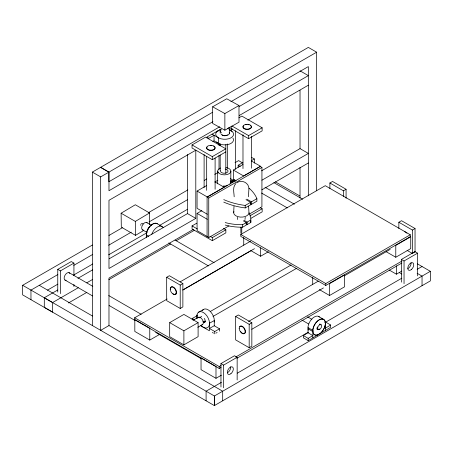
<?xml version="1.0" encoding="UTF-8"?>
<svg xmlns="http://www.w3.org/2000/svg" width="453" height="453" viewBox="0 0 453 453"><rect width="100%" height="100%" fill="white"/><g stroke="black" fill="none" stroke-linecap="round" stroke-linejoin="round"><path stroke-width="0.68" d="M146.319 237.383L146.319 234.83L148.726 236.262M249.082 214.229L261.919 206.794L261.942 167.434L260.282 166.472L207.089 197.055L207.066 236.63L208.725 237.593L228.901 225.911M208.725 237.593L208.748 198.018L207.089 197.055M319.444 317.009A8.93 5.074 -59.2 0 0 312.921 317.966A8.93 5.074 -59.2 0 0 308.04 326.596L308 332.745L303.351 335.514L303.351 337.779L308.17 340.65L330.662 327.298L330.662 325.033L325.843 322.168M308.17 340.65L308.17 338.38L312.819 335.611L308 332.745M312.819 337.876L312.876 329.478A8.93 5.074 -59.2 0 1 319.382 319.705A8.93 5.074 -59.2 0 1 325.362 322.723L325.299 324.648A8.93 5.074 -59.2 0 1 321.217 332.553L317.938 334.784A8.93 5.074 -59.2 0 1 313.142 333.017L312.859 329.467A8.93 5.074 -59.2 0 1 319.399 319.71A8.93 5.074 -59.2 0 1 325.379 322.729M325.345 330.464L325.362 323.102M212.853 141.54L214.026 140.877L214.093 135.271L208.805 138.273L206.8 137.129L221.126 129.031M217.57 183.833L217.723 171.081M218.244 130.662L216.568 131.965A8.93 5.085 0.7 0 0 217.344 137.038L218.918 138.046A8.93 5.085 0.7 0 0 230.69 137.978A8.93 5.085 0.7 0 0 231.97 131.325M218.612 137.837L218.544 143.459L214.026 140.877M231.155 131.206L231.211 126.302M229.881 184.224A6.58 3.743 0.7 0 0 230.747 182.355L230.877 171.149M192.219 319.642L192.236 318.482L197.055 315.786M196.925 318.408L196.959 315.854M209.484 323.216L209.382 330.764L203.691 327.479M219.518 331.143L219.546 328.821L214.733 331.517L209.416 328.448L214.235 325.752L214.303 320.52L209.467 323.221M214.699 333.833L214.733 331.517M196.942 315.866L196.998 314.931A8.93 5.232 60.8 0 1 203.618 312.661A8.93 5.232 60.8 0 1 209.507 322.853L209.399 324.722A8.93 5.232 60.8 0 1 205.243 327.966L203.624 327.44M197.015 314.92L197.117 318.261M209.382 324.733L209.49 322.864M214.218 322.026L214.326 320.158A8.93 5.232 60.8 0 0 209.252 310.554A8.93 5.232 60.8 0 0 202.361 310.69M248.448 196.778L248.963 188.029M237.627 219.495L237.429 217.259M234.008 206.149L233.669 212.717M245.203 217.259L245.005 219.495M235.905 183.522C232.293 187.061 234.037 192.338 234.184 196.778M216.568 131.987L219.541 129.977A8.93 5.085 0.7 0 1 221.064 129.501M236.896 182.774C240.911 179.631 247.463 181.987 248.703 186.891M143.799 230.413L135.509 235.345L121.302 227.14L121.115 213.216L135.322 204.756L149.535 212.961L149.694 224.796M135.509 235.345L135.322 221.421L149.535 212.961M325.345 328.199L330.662 325.033M92.361 325.56L92.361 172.095L308.334 47.401L316.641 52.197L316.641 190.815M92.361 172.095L100.668 176.891L212.502 112.321M230.883 101.71L316.641 52.197M212.938 121.664L108.839 181.766L108.839 172.174L100.532 167.378M239.235 106.483L308.334 66.585L308.334 195.804M219.665 126.817L108.975 190.724L108.975 172.095L100.668 167.299M239.235 115.521L308.334 75.623L300.028 70.832M238.935 117.797L241.874 116.098L262.134 127.791L262.134 130.866L248.601 138.675L230.73 128.352M192.038 144.932L205.566 137.117L225.826 148.816L212.298 156.625L192.038 144.932L192.038 148.001L212.298 159.694L225.826 151.885M230.883 129.932L232.666 128.907M247.848 120.136L308.334 85.215M231.919 125.974L248.601 135.606L262.134 127.791M417.485 263.889L430.35 271.313L430.35 280.905L214.377 405.599L22.65 294.88L22.65 285.288L92.389 245.028M108.907 235.486L122.367 227.717M148.675 212.531L187.825 189.926M204.343 180.39L206.789 178.975M214.745 174.388L218.414 172.265M235.045 162.667L238.601 160.611L242.757 163.006M57.752 292.072L57.752 269.371L71.28 261.557L73.935 263.091L73.935 275.475M238.17 167.31L238.17 165.249L242.876 162.531M233.374 180.402L233.374 170.039L243.006 164.484M207.327 214.252L197.066 208.329L197.066 191.064L206.698 185.504M57.752 269.371L60.408 270.905L73.935 263.091M251.415 160.668L254.359 158.969L254.359 163.097M30.968 290.118L57.876 274.546M73.782 265.362L92.746 254.41M108.652 245.232L131.285 232.163M149.026 221.919L187.57 199.665M47.474 290.141L57.876 284.139M73.782 274.954L92.746 264.003M108.652 254.824L147.191 232.57L142.593 229.909M159.428 225.503L187.57 209.258M109.23 258.771L187.491 213.59L195.798 218.386L195.798 150.192L108.975 200.317L108.975 268.51L195.798 218.386M261.54 170.838L300.028 148.618L308.334 153.414L261.902 180.22M78.295 287.712L52.605 302.547L52.605 312.14L44.298 307.344L44.298 297.751L57.752 289.982M77.939 278.329L92.622 269.852M207.327 236.585L197.066 230.662L197.066 213.397L201.885 210.617M86.857 282.768L92.361 279.592M223.471 228.42L225.854 229.796L225.854 232.865L212.327 240.673L192.066 228.98L192.066 225.911L196.772 223.193M193.369 229.382L108.975 278.102L108.975 325.56L222.683 391.211L222.683 400.803M261.857 189.835L308.334 163.001M68.505 302.955L86.857 292.361M108.879 279.648L170.656 243.98M176.16 240.803L194.513 230.209M223.759 199.614A55.283 31.92 0 0 0 245.209 205.447L250.617 202.327L250.617 204.824L245.209 207.944A55.283 31.92 0 0 1 223.759 202.112M246.868 199.161L251.483 201.828L256.891 198.703A55.283 31.92 0 0 0 248.493 187.672M250.328 203.657L251.483 204.326L256.891 201.2L256.891 198.703M249.813 215.905L262.162 208.771L262.162 211.84L250.985 218.295M209.943 236.228L212.327 237.604L225.854 229.796M225.226 222.565A37.701 21.767 0 0 0 242.627 224.694L246.29 222.582L246.29 225.079L242.627 227.191A37.701 21.767 0 0 1 225.226 225.062M244.15 220.345L247.157 222.083L250.815 219.965A37.701 21.767 0 0 0 249.105 212.808M245.956 223.884L247.157 224.58L250.815 222.463L250.815 219.965M166.681 277.259L169.343 275.724L182.87 283.533L182.87 306.924L180.215 308.459L166.681 300.65L166.681 277.259L180.215 285.067L182.87 283.533M240.775 234.473L325.271 185.69L410.271 234.767L410.271 236.687L325.775 285.469L240.775 236.392L240.775 234.473L325.775 283.55L325.775 285.469M329.886 188.499L329.886 182.995L332.542 181.46L346.075 189.275L346.075 198.216M180.13 281.868L250.543 241.217M108.975 325.56L100.668 330.356L100.668 176.891M329.886 182.995L343.414 190.809L346.075 189.275M221.058 367.417L219.218 368.482L134.671 319.688L134.666 317.768L167.157 299.014M183.091 289.812L250.515 250.883M175.487 294.286L176.715 293.578M182.836 290.045L254.473 248.686M250.962 250.685L260.594 256.245L268.369 251.755M169.682 322.627L183.89 314.422L198.103 322.621L198.103 336.658L183.895 344.863L169.682 336.664L169.682 322.627L183.89 330.826L198.103 322.621M149.767 340.078L149.767 328.232L134.818 319.597L134.818 331.449L149.767 340.078L159.399 334.518M235.651 316.5L238.306 314.965L251.84 322.774L251.84 346.166L249.178 347.706L235.651 339.892L235.651 316.5L249.178 324.308L251.84 322.774M398.85 228.431L398.85 222.242L401.511 220.707L415.039 228.516L415.039 251.908L412.383 253.442L407.088 250.384M248.482 321.466L318.283 281.171M398.85 222.242L412.383 230.05L415.039 228.516M325.775 283.55L410.271 234.767M251.8 329.286L323.436 287.932M344.252 275.911L390.175 249.399M329.558 295.486L344.507 286.857L344.507 275.005L329.558 283.64L329.558 295.486L319.325 289.58M395.78 257.253L410.729 248.623L410.729 236.777L395.78 245.407L395.78 257.253L386.149 251.698M220.962 386.958L220.962 363.566L234.495 355.752L237.151 357.287L237.151 379.993M401.386 282.145L401.386 259.444L414.914 251.63M134.666 317.768L219.218 366.562L221.058 365.497M235.77 357.004L401.873 261.104M220.962 363.566L223.623 365.101L237.151 357.287M401.386 259.444L404.042 260.979L417.575 253.165L417.575 275.871M236.993 358.215L401.873 263.023M215.99 378.312L215.99 366.466L201.041 357.83L201.041 369.682L215.99 378.312L221.409 375.186M389.235 270.045L396.409 274.19L401.828 271.064M221.387 382.366L206.092 391.199L206.092 400.792M237.293 373.187L308.255 332.213M324.773 322.678L401.856 278.176M417.151 269.342L422.043 266.517M430.35 271.313L214.377 396.007L214.377 405.599L214.399 395.996L22.65 285.288M208.748 198.018L261.942 167.434M193.023 320.311L198.238 317.31M199.246 317.853L201.693 316.443M210.266 311.511L291.081 265.005M204.983 321.047L203.148 322.106A2.82 1.653 60.8 0 0 205.096 321.59A2.82 1.653 60.8 0 0 204.258 318.448M212.944 316.471L296.205 268.555M197.825 327.304L202.463 324.631M212.633 106.8L226.766 98.777L238.986 105.538L239.014 122.185L224.881 130.204L212.661 123.448L212.633 106.8L224.858 113.556L238.986 105.538M214.813 181.998L217.865 180.266M236.058 180.719L234.36 179.75L230.628 181.868L230.747 182.355M198.459 312.287L203.272 309.597M203.204 327.191L202.378 326.67M215.905 333.159L217.112 332.491M223.352 185.996L224.201 186.064A6.58 3.743 0.7 0 0 227.485 185.583M230.311 178.601L233.476 180.351M228.98 129.586L231.97 131.347M212.089 134.128L218.612 137.859M251.698 157.434L254.359 158.969M414.75 251.551L417.575 253.165M251.438 161.008L260.492 166.234L243.635 175.968L233.374 170.039M275.362 181.834L299.863 195.979M273.844 182.599L302.621 199.212M238.17 165.249L240.3 166.472M417.145 273.284L422.043 276.109L422.043 285.701M265.016 187.236L294.405 204.207M261.54 193.035L287.27 207.893M399.376 272.615L401.828 274.031M260.379 207.74L262.162 208.771M246.002 199.66L250.617 202.327M215.13 182.032L224.184 187.259L207.327 196.987L197.066 191.064M243.284 220.843L246.29 222.582M197.066 213.397L207.327 219.32M192.066 225.911L197.429 229.008M121.115 213.216L135.322 221.421M214.235 325.752L219.546 328.821M192.236 318.482L194.564 319.824M212.338 332.468L213.522 333.153M68.935 272.581L92.808 286.37M108.731 295.56L141.177 314.291M65.005 280.05L92.554 295.956M109.088 305.503L135.413 320.701M155.617 332.366L201.54 358.878M39.275 285.322L92.463 316.03M44.298 297.751L52.605 302.547M146.761 222.553L151.37 225.22M175.045 240.079L214.127 262.717M307.547 316.84L311.823 319.314M319.756 323.912L320.979 324.62M142.106 223.425L143.131 224.02M168.743 242.933L208.437 265.922M301.857 320.045L308.572 323.935M317.123 328.889L318.34 329.597M201.483 326.177L203.221 327.185M318.334 316.285L323.153 319.15M146.381 236.296L146.285 234.467A8.93 5.074 -59.2 0 1 150.645 225.628A8.93 5.074 -59.2 0 1 157.389 223.799L162.225 226.676M308 327.559L312.836 330.435M312.836 331.585L308 328.708L308.312 330.141M303.351 335.514L308.17 338.38M232.916 180.979L232.44 180.713A1.28 0.73 0.7 0 0 231.16 180.707L230.9 180.821A1.28 0.73 0.7 0 0 230.905 181.851M234.326 179.773L235.203 181.483M241.313 234.195L240.871 232.763L240.854 227.315M248.623 206.149L248.963 212.717A7.65 4.417 0 0 1 240.316 217.095A7.65 4.417 0 0 1 233.929 211.574M224.858 113.556L224.881 130.204M219.218 366.562L219.218 368.482M183.89 330.826L183.895 344.863M412.383 230.05L412.383 253.442M404.042 260.979L404.042 283.68M396.409 265.826L396.409 274.19M343.414 190.809L343.414 196.313M312.706 277.395L312.706 284.365M300.028 90.266L300.028 148.618M300.028 167.282L300.028 197.989M260.594 247.882L260.594 256.245M251.483 201.828L251.483 204.326M251.415 136.421L251.415 168.227M249.178 324.308L249.178 347.706M248.601 135.606L248.601 138.675M247.157 222.083L247.157 224.58M245.209 205.447L245.209 207.944M243.737 237.457L243.737 245.118M242.984 134.677L242.984 168.601M242.627 224.694L242.627 227.191M241.772 227.315L241.772 232.695M235.634 130.707L235.634 169.377M229.365 127.214L229.365 133.318M227.327 143.941L227.327 168.544M225.809 144.564L225.815 173.38M223.623 365.101L223.623 387.802M220.175 131.076L220.175 133.188M220.175 143.726L220.175 145.838M220.181 154.971L220.181 170.436M219.02 143.363L219.02 145.47M219.02 155.317L219.02 169.377M215.107 158.148L215.107 189.246M212.327 237.604L212.327 240.673M212.298 156.625L212.298 159.694M206.676 156.404L206.676 190.328M204.105 154.535L204.105 187.576M187.491 154.535L187.491 213.59M180.215 285.067L180.215 308.459M73.935 284.422L73.935 286.483M60.408 270.905L60.408 293.606M30.957 290.084L30.968 299.71M250.752 220.39A37.701 21.767 0 0 1 250.815 222.463M229.212 132.712A4.23 2.356 0 0 1 226.257 135.606A4.23 2.356 0 0 1 221.058 133.958M228.81 127.718A4.23 2.356 0 0 1 227.27 128.584M232.978 138.131A8.93 5.085 0.7 0 1 229.711 144.009A8.93 5.085 0.7 0 1 218.85 143.652L217.276 142.655A8.93 5.085 0.7 0 1 216.5 141.885M222.621 135.753A2.82 1.602 0.7 0 1 222.185 135.407M227.366 134.649A2.82 1.602 0.7 0 1 227.072 135.028M226.613 135.356A2.82 1.602 0.7 0 1 222.191 134.937M221.477 132.469A2.82 1.574 0 0 1 221.087 129.988M225.968 167.508A6.58 3.743 0.7 0 1 230.107 172.927A6.58 3.743 0.7 0 1 219.954 173.895A6.58 3.743 0.7 0 1 220.498 168.029M232.146 182.853A1.28 0.73 0.7 0 1 232.706 181.636L233.04 181.613A1.28 0.73 0.7 0 1 233.946 181.834M225.209 169.031A3.76 2.14 0.7 0 1 227.887 171.67A3.76 2.14 0.7 0 1 223.301 173.159A3.76 2.14 0.7 0 1 220.617 170.526M223.052 187.01A1.28 0.73 0.7 0 1 225.067 186.868M250.656 125.634A4.23 2.441 0 0 1 247.491 129.45A4.23 2.441 0 0 1 243.352 125.957M245.764 124.711A4.23 2.441 0 0 1 246.84 124.581M247.944 124.615A4.23 2.441 0 0 1 248.991 124.813M214.847 147.225A4.23 2.441 0 0 1 210.634 150.475A4.23 2.441 0 0 1 207.044 146.982M210.532 145.6A4.23 2.441 0 0 1 211.636 145.634M213.612 146.183A4.23 2.441 0 0 1 214.348 146.653M147.531 230.39A4.23 2.452 -59.9 0 1 149.615 226.715M143.222 230.084A4.23 2.452 -59.9 0 1 142.519 225.062A4.23 2.452 -59.9 0 1 147.248 222.978M140.889 225.413A1.172 0.679 -59.9 0 1 140.815 224.501M141.093 223.958A1.172 0.679 -59.9 0 1 141.495 223.556M146.302 234.473A8.93 5.074 -59.2 0 1 150.662 225.634A8.93 5.074 -59.2 0 1 157.406 223.81M151.795 234.252A8.93 5.074 -59.2 0 1 157.514 226.947A8.93 5.074 -59.2 0 1 163.12 227.717M325.282 324.637A8.93 5.074 -59.2 0 1 321.2 332.542M317.938 334.784A8.93 5.074 -59.2 0 1 313.125 333.006M320.531 324.642A2.82 1.602 -59.2 0 1 320.837 324.937M319.558 328.986A2.82 1.602 -59.2 0 1 319.037 329.354M318.527 329.569A2.82 1.602 -59.2 0 1 317.383 326.896M319.648 324.552A2.82 1.602 -59.2 0 1 320.124 324.512M318.635 329.116A2.82 1.602 -59.2 0 1 316.93 328.946M197.768 317.746A4.23 2.429 60.1 0 1 202.457 319.756A4.23 2.429 60.1 0 1 201.845 324.824M201.981 326.398A8.93 5.232 60.8 0 1 200.792 325.311M204.949 322.077A2.82 1.653 60.8 0 1 203.001 321.505M205.498 321.364A2.82 1.653 60.8 0 1 205.283 321.794M404.665 231.76A4.23 2.441 60 0 1 406.947 233.221M239.762 326.8A4.23 2.441 60 0 1 244.682 328.827A4.23 2.441 60 0 1 243.454 333.68M242.689 333.425A4.23 2.441 60 0 1 240.509 331.353M170.792 287.559A4.23 2.441 60 0 1 174.541 287.983A4.23 2.441 60 0 1 176.37 293.199A4.23 2.441 60 0 1 172.944 293.686M170.509 289.15A4.23 2.441 60 0 1 170.549 288.278M230.628 366.777A4.23 2.441 -60 0 1 227.457 372.683M66.138 280.277A4.23 2.441 -60 0 1 64.904 275.424A4.23 2.441 -60 0 1 69.83 273.397M411.047 262.649A4.23 2.441 -60 0 1 407.876 268.561M244.444 128.573A4.23 2.441 0 0 0 251.353 127.163A4.23 2.441 0 0 0 245.792 124.411A4.23 2.441 0 0 0 244.444 128.573M208.137 149.592A4.23 2.441 0 0 0 215.045 148.188A4.23 2.441 0 0 0 209.484 145.436A4.23 2.441 0 0 0 208.137 149.592M319.79 329.337A2.82 1.636 -59.9 0 0 321.324 324.875A2.82 1.636 -59.9 0 0 317.864 327.117A2.82 1.636 -59.9 0 0 319.79 329.337M239.201 328.516A4.23 2.441 60 0 0 243.873 333.799A4.23 2.441 60 0 0 243.476 327.604A4.23 2.441 60 0 0 239.201 328.516M170.237 289.274A4.23 2.441 60 0 0 174.909 294.552A4.23 2.441 60 0 0 174.507 288.363A4.23 2.441 60 0 0 170.237 289.274M230.894 373.719A4.23 2.441 -60 0 0 232.616 367.083A4.23 2.441 -60 0 0 227.525 371.12A4.23 2.441 -60 0 0 230.894 373.719M411.313 269.597A4.23 2.441 -60 0 0 413.04 262.961A4.23 2.441 -60 0 0 407.943 266.998A4.23 2.441 -60 0 0 411.313 269.597"/></g></svg>
